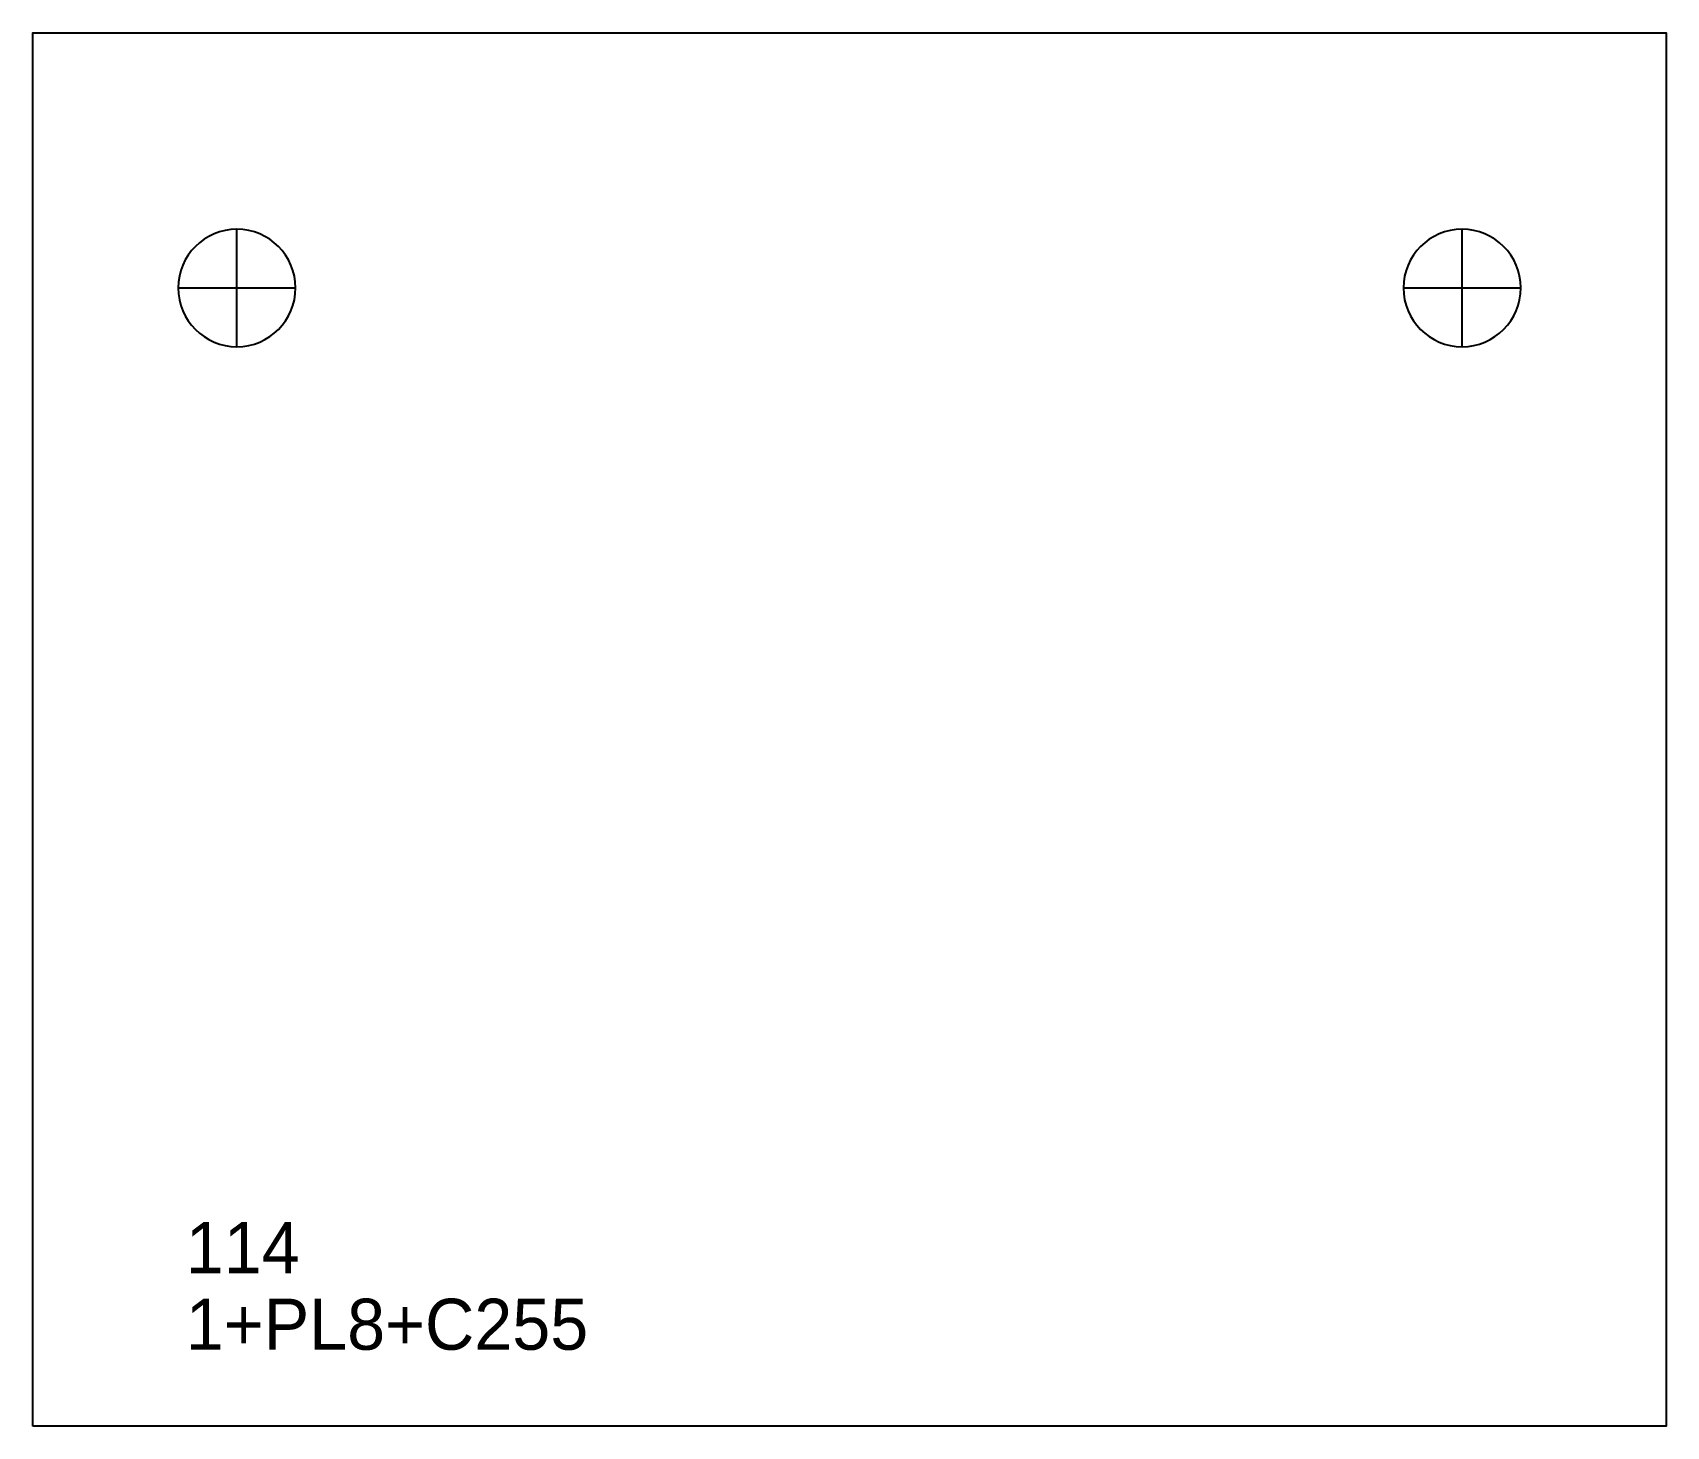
# Model space of a CAD drawing. Extents: x 0 to 320, y 0 to 273.
import ezdxf

# ---------------------------------------------------------------- set-up
doc = ezdxf.new("R2010")
doc.units = 0
for name, color, linetype in [('22', 7, 'CONTINUOUS'), ('CUT', 7, 'CONTINUOUS'), ('SCRIBE', 3, 'CONTINUOUS'), ('TEXT', 7, 'CONTINUOUS')]:
    doc.layers.add(name, color=color, linetype=linetype)

msp = doc.modelspace()

# ---------------------------------------------------------------- linework, layer by layer
at = {"layer": '22', "color": 7, "linetype": 'CONTINUOUS'}
for p, q in [((40, 211.49), (40, 234.49)), ((280, 211.49), (280, 234.49)), ((28.5, 222.99), (51.5, 222.99)), ((268.5, 222.99), (291.5, 222.99))]:
    msp.add_line(p, q, dxfattribs=at)
for points in [[(40, 234.49, 1), (40, 211.49, 1)], [(280, 234.49, 1), (280, 211.49, 1)]]:
    msp.add_lwpolyline(points, format="xyb", close=True, dxfattribs=at)
at = {"layer": 'CUT', "color": 7, "linetype": 'CONTINUOUS'}
msp.add_lwpolyline([(0, 0), (0, 273), (320, 273), (320, 0)], close=True, dxfattribs=at)

# ---------------------------------------------------------------- texts
at = {"layer": 'SCRIBE', "color": 3}
msp.add_text('114', height=10, dxfattribs=at).set_placement((30, 30))
at = {"layer": 'TEXT', "color": 7}
msp.add_text('1+PL8+C255', height=10, dxfattribs=at).set_placement((30, 15))

doc.saveas('drawing.dxf')
